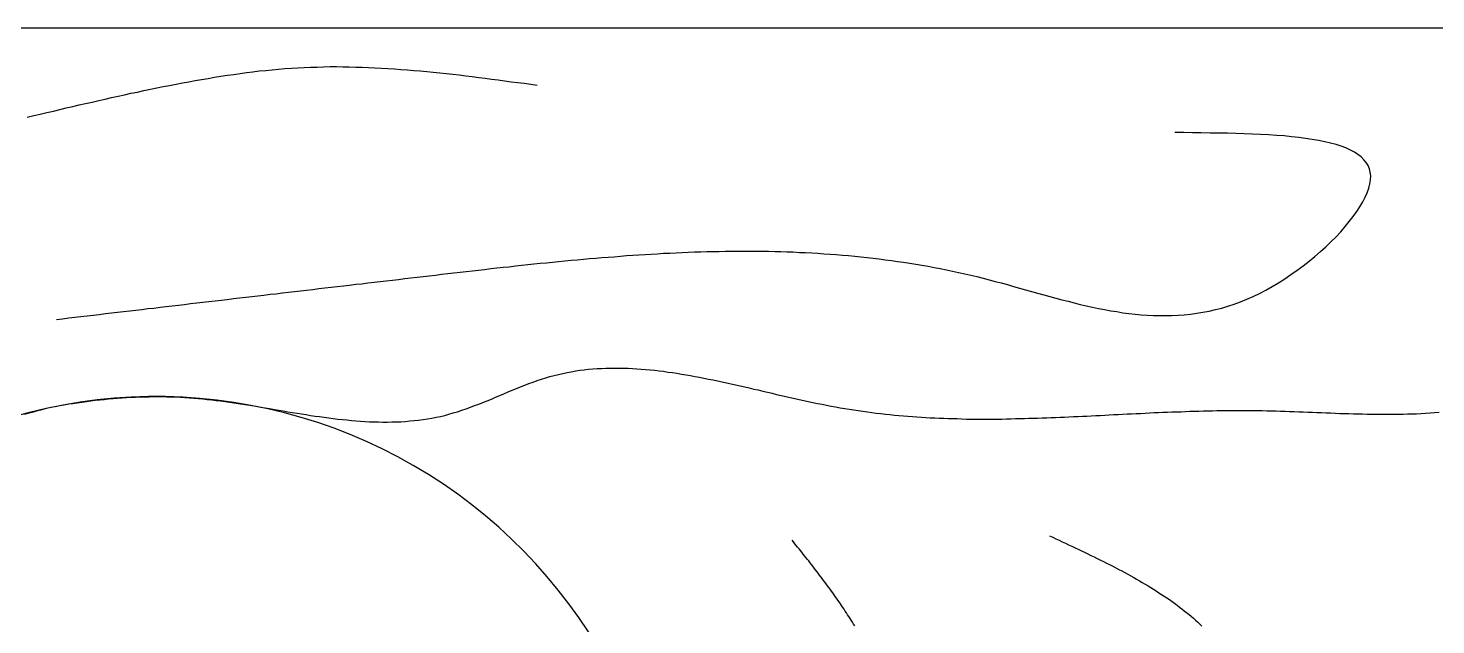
# Model space of a CAD drawing. Extents: x 443 to 1217, y -1921 to -677.
# Drawn here: x 683.23 to 695.22, y -875.35 to -870.27 of the extents above; entities that cross this region are included whole.
import ezdxf

# ---------------------------------------------------------------- set-up
doc = ezdxf.new("R2010")
doc.units = 0
doc.header["$MEASUREMENT"] = 0
for name, color, linetype in [('1', 7, 'CONTINUOUS'), ('3', 8, 'CONTINUOUS'), ('6', 7, 'CONTINUOUS')]:
    doc.layers.add(name, color=color, linetype=linetype)

msp = doc.modelspace()

# ---------------------------------------------------------------- linework, layer by layer
at = {"layer": '1', "color": 7}
for p, q in [((684.983, -870.662), (685.038, -870.654)), ((685.038, -870.654), (685.092, -870.647)), ((685.092, -870.647), (685.147, -870.64)), ((685.147, -870.64), (685.201, -870.633)), ((685.201, -870.633), (685.256, -870.628)), ((685.256, -870.628), (685.31, -870.623)), ((685.31, -870.623), (685.365, -870.617)), ((685.365, -870.617), (685.419, -870.613)), ((685.419, -870.613), (685.474, -870.61)), ((685.474, -870.61), (685.529, -870.606)), ((685.529, -870.606), (685.584, -870.603)), ((685.584, -870.603), (685.638, -870.601)), ((685.638, -870.601), (685.693, -870.599)), ((685.693, -870.599), (685.747, -870.598)), ((685.747, -870.598), (685.803, -870.596)), ((685.803, -870.596), (685.857, -870.596)), ((685.857, -870.596), (685.912, -870.598)), ((685.912, -870.598), (685.967, -870.598)), ((685.967, -870.598), (686.022, -870.599)), ((686.022, -870.599), (686.077, -870.601)), ((686.077, -870.601), (686.132, -870.603)), ((686.132, -870.603), (686.186, -870.605)), ((686.186, -870.605), (686.242, -870.608)), ((686.242, -870.608), (686.296, -870.612)), ((686.296, -870.612), (686.352, -870.615)), ((686.352, -870.615), (686.406, -870.619)), ((686.406, -870.619), (686.462, -870.624)), ((686.462, -870.624), (686.518, -870.628)), ((686.518, -870.628), (686.572, -870.632)), ((686.572, -870.632), (686.628, -870.638)), ((686.628, -870.638), (686.682, -870.643)), ((686.682, -870.643), (686.738, -870.649)), ((686.738, -870.649), (686.793, -870.655)), ((684.327, -870.777), (684.383, -870.766)), ((684.383, -870.766), (684.437, -870.756)), ((684.437, -870.756), (684.492, -870.745)), ((684.492, -870.745), (684.546, -870.734)), ((684.546, -870.734), (684.601, -870.724)), ((684.601, -870.724), (684.655, -870.714)), ((684.655, -870.714), (684.71, -870.704)), ((684.71, -870.704), (684.765, -870.696)), ((684.765, -870.696), (684.82, -870.686)), ((684.82, -870.686), (684.874, -870.677)), ((684.874, -870.677), (684.929, -870.669)), ((684.929, -870.669), (684.983, -870.662)), ((686.793, -870.655), (686.848, -870.661)), ((686.848, -870.661), (686.903, -870.667)), ((686.903, -870.667), (686.959, -870.674)), ((686.959, -870.674), (687.014, -870.68)), ((687.014, -870.68), (687.069, -870.688)), ((687.069, -870.688), (687.125, -870.695)), ((687.125, -870.695), (687.179, -870.702)), ((687.179, -870.702), (687.235, -870.709)), ((687.235, -870.709), (687.29, -870.716)), ((687.29, -870.716), (687.345, -870.724)), ((687.345, -870.724), (687.4, -870.732)), ((687.4, -870.732), (687.456, -870.738)), ((687.456, -870.738), (687.512, -870.746)), ((687.512, -870.746), (687.566, -870.753)), ((683.778, -870.897), (683.833, -870.884)), ((683.833, -870.884), (683.888, -870.872)), ((683.888, -870.872), (683.943, -870.86)), ((683.943, -870.86), (683.998, -870.847)), ((683.998, -870.847), (684.054, -870.835)), ((684.054, -870.835), (684.108, -870.823)), ((684.108, -870.823), (684.164, -870.812)), ((684.164, -870.812), (684.218, -870.8)), ((684.218, -870.8), (684.273, -870.788)), ((684.273, -870.788), (684.327, -870.777)), ((683.225, -871.027), (683.281, -871.013)), ((683.281, -871.013), (683.335, -871)), ((683.335, -871), (683.391, -870.987)), ((683.391, -870.987), (683.447, -870.974)), ((683.447, -870.974), (683.502, -870.96)), ((683.502, -870.96), (683.557, -870.947)), ((683.557, -870.947), (683.612, -870.935)), ((683.612, -870.935), (683.668, -870.922)), ((683.668, -870.922), (683.722, -870.909)), ((683.722, -870.909), (683.778, -870.897)), ((693.073, -871.158), (692.997, -871.158)), ((693.148, -871.159), (693.073, -871.158)), ((693.222, -871.16), (693.148, -871.159)), ((693.297, -871.161), (693.222, -871.16)), ((693.372, -871.162), (693.297, -871.161)), ((693.445, -871.163), (693.372, -871.162)), ((693.518, -871.165), (693.445, -871.163)), ((693.588, -871.167), (693.518, -871.165)), ((693.659, -871.17), (693.588, -871.167)), ((693.728, -871.173), (693.659, -871.17)), ((693.797, -871.176), (693.728, -871.173)), ((693.863, -871.182), (693.797, -871.176)), ((693.927, -871.186), (693.863, -871.182)), ((693.991, -871.193), (693.927, -871.186)), ((694.052, -871.199), (693.991, -871.193)), ((694.11, -871.207), (694.052, -871.199)), ((694.167, -871.215), (694.11, -871.207)), ((694.222, -871.224), (694.167, -871.215)), ((694.274, -871.235), (694.222, -871.224)), ((694.323, -871.247), (694.274, -871.235)), ((694.37, -871.259), (694.323, -871.247)), ((694.413, -871.273), (694.37, -871.259)), ((694.454, -871.288), (694.413, -871.273)), ((694.492, -871.306), (694.454, -871.288)), ((694.526, -871.323), (694.492, -871.306)), ((694.556, -871.343), (694.526, -871.323)), ((694.583, -871.365), (694.556, -871.343)), ((694.607, -871.388), (694.583, -871.365)), ((694.627, -871.412), (694.607, -871.388)), ((694.643, -871.438), (694.627, -871.412)), ((694.654, -871.465), (694.643, -871.438)), ((694.662, -871.494), (694.654, -871.465)), ((694.649, -871.631), (694.658, -871.595)), ((694.658, -871.595), (694.664, -871.56)), ((694.665, -871.526), (694.662, -871.494)), ((694.664, -871.56), (694.665, -871.526)), ((694.598, -871.747), (694.618, -871.708)), ((694.618, -871.708), (694.635, -871.669)), ((694.635, -871.669), (694.649, -871.631)), ((694.516, -871.873), (694.546, -871.83)), ((694.546, -871.83), (694.574, -871.789)), ((694.574, -871.789), (694.598, -871.747)), ((694.41, -872.001), (694.447, -871.958)), ((694.447, -871.958), (694.483, -871.915)), ((694.483, -871.915), (694.516, -871.873)), ((694.283, -872.129), (694.327, -872.087)), ((694.327, -872.087), (694.37, -872.044)), ((694.37, -872.044), (694.41, -872.001)), ((688.223, -872.214), (688.277, -872.209)), ((688.277, -872.209), (688.329, -872.205)), ((688.329, -872.205), (688.381, -872.202)), ((688.381, -872.202), (688.434, -872.198)), ((688.434, -872.198), (688.487, -872.195)), ((688.487, -872.195), (688.539, -872.192)), ((688.539, -872.192), (688.592, -872.189)), ((688.592, -872.189), (688.644, -872.185)), ((688.644, -872.185), (688.697, -872.183)), ((688.697, -872.183), (688.75, -872.181)), ((688.75, -872.181), (688.802, -872.178)), ((688.802, -872.178), (688.854, -872.176)), ((688.854, -872.176), (688.908, -872.174)), ((688.908, -872.174), (688.96, -872.172)), ((688.96, -872.172), (689.012, -872.171)), ((689.012, -872.171), (689.065, -872.17)), ((689.065, -872.17), (689.117, -872.169)), ((689.117, -872.169), (689.17, -872.168)), ((689.17, -872.168), (689.223, -872.167)), ((689.223, -872.167), (689.275, -872.167)), ((689.275, -872.167), (689.327, -872.167)), ((689.327, -872.167), (689.38, -872.167)), ((689.38, -872.167), (689.433, -872.167)), ((689.433, -872.167), (689.485, -872.168)), ((689.485, -872.168), (689.538, -872.168)), ((689.538, -872.168), (689.59, -872.169)), ((689.59, -872.169), (689.642, -872.171)), ((689.642, -872.171), (689.694, -872.172)), ((689.694, -872.172), (689.747, -872.174)), ((689.747, -872.174), (689.8, -872.177)), ((689.8, -872.177), (689.853, -872.179)), ((689.853, -872.179), (689.905, -872.182)), ((689.905, -872.182), (689.957, -872.184)), ((689.957, -872.184), (690.009, -872.189)), ((690.009, -872.189), (690.062, -872.192)), ((690.062, -872.192), (690.114, -872.196)), ((690.114, -872.196), (690.166, -872.201)), ((690.166, -872.201), (690.219, -872.205)), ((690.219, -872.205), (690.271, -872.209)), ((690.271, -872.209), (690.323, -872.215)), ((694.14, -872.253), (694.189, -872.213)), ((694.189, -872.213), (694.237, -872.171)), ((694.237, -872.171), (694.283, -872.129)), ((687.016, -872.334), (687.068, -872.328)), ((687.068, -872.328), (687.12, -872.322)), ((687.12, -872.322), (687.173, -872.316)), ((687.173, -872.316), (687.225, -872.31)), ((687.225, -872.31), (687.277, -872.304)), ((687.277, -872.304), (687.33, -872.299)), ((687.33, -872.299), (687.383, -872.293)), ((687.383, -872.293), (687.435, -872.287)), ((687.435, -872.287), (687.488, -872.281)), ((687.488, -872.281), (687.54, -872.276)), ((687.54, -872.276), (687.592, -872.27)), ((687.592, -872.27), (687.646, -872.265)), ((687.646, -872.265), (687.698, -872.26)), ((687.698, -872.26), (687.75, -872.255)), ((687.75, -872.255), (687.803, -872.25)), ((687.803, -872.25), (687.856, -872.244)), ((687.856, -872.244), (687.908, -872.24)), ((687.908, -872.24), (687.961, -872.236)), ((687.961, -872.236), (688.013, -872.23)), ((688.013, -872.23), (688.066, -872.226)), ((688.066, -872.226), (688.119, -872.221)), ((688.119, -872.221), (688.171, -872.217)), ((688.171, -872.217), (688.223, -872.214)), ((690.323, -872.215), (690.376, -872.22)), ((690.376, -872.22), (690.428, -872.227)), ((690.428, -872.227), (690.479, -872.232)), ((690.479, -872.232), (690.531, -872.24)), ((690.531, -872.24), (690.584, -872.246)), ((690.584, -872.246), (690.636, -872.254)), ((690.636, -872.254), (690.688, -872.262)), ((690.688, -872.262), (690.741, -872.269)), ((690.741, -872.269), (690.793, -872.278)), ((690.793, -872.278), (690.844, -872.287)), ((690.844, -872.287), (690.897, -872.295)), ((690.897, -872.295), (690.949, -872.305)), ((690.949, -872.305), (691, -872.315)), ((691, -872.315), (691.052, -872.326)), ((691.052, -872.326), (691.105, -872.337)), ((693.986, -872.367), (694.039, -872.33)), ((694.039, -872.33), (694.09, -872.292)), ((694.09, -872.292), (694.14, -872.253)), ((685.969, -872.456), (686.022, -872.449)), ((686.022, -872.449), (686.074, -872.444)), ((686.074, -872.444), (686.125, -872.437)), ((686.125, -872.437), (686.178, -872.431)), ((686.178, -872.431), (686.23, -872.425)), ((686.23, -872.425), (686.282, -872.419)), ((686.282, -872.419), (686.335, -872.413)), ((686.335, -872.413), (686.387, -872.407)), ((686.387, -872.407), (686.439, -872.4)), ((686.439, -872.4), (686.491, -872.395)), ((686.491, -872.395), (686.544, -872.388)), ((686.544, -872.388), (686.596, -872.383)), ((686.596, -872.383), (686.648, -872.376)), ((686.648, -872.376), (686.701, -872.37)), ((686.701, -872.37), (686.753, -872.364)), ((686.753, -872.364), (686.805, -872.358)), ((686.805, -872.358), (686.858, -872.352)), ((686.858, -872.352), (686.91, -872.346)), ((686.91, -872.346), (686.962, -872.34)), ((686.962, -872.34), (687.016, -872.334)), ((691.105, -872.337), (691.156, -872.348)), ((691.156, -872.348), (691.208, -872.36)), ((691.208, -872.36), (691.261, -872.372)), ((691.261, -872.372), (691.312, -872.384)), ((691.312, -872.384), (691.364, -872.397)), ((691.364, -872.397), (691.415, -872.41)), ((691.415, -872.41), (691.468, -872.424)), ((691.468, -872.424), (691.519, -872.437)), ((691.519, -872.437), (691.571, -872.451)), ((691.571, -872.451), (691.622, -872.467)), ((693.826, -872.469), (693.879, -872.436)), ((693.879, -872.436), (693.933, -872.402)), ((693.933, -872.402), (693.986, -872.367)), ((684.928, -872.578), (684.98, -872.571)), ((684.98, -872.571), (685.032, -872.565)), ((685.032, -872.565), (685.085, -872.559)), ((685.085, -872.559), (685.136, -872.553)), ((685.136, -872.553), (685.188, -872.547)), ((685.188, -872.547), (685.24, -872.541)), ((685.24, -872.541), (685.292, -872.534)), ((685.292, -872.534), (685.344, -872.529)), ((685.344, -872.529), (685.396, -872.522)), ((685.396, -872.522), (685.449, -872.517)), ((685.449, -872.517), (685.5, -872.51)), ((685.5, -872.51), (685.552, -872.504)), ((685.552, -872.504), (685.604, -872.498)), ((685.604, -872.498), (685.657, -872.492)), ((685.657, -872.492), (685.709, -872.486)), ((685.709, -872.486), (685.76, -872.48)), ((685.76, -872.48), (685.813, -872.473)), ((685.813, -872.473), (685.865, -872.468)), ((685.865, -872.468), (685.917, -872.461)), ((685.917, -872.461), (685.969, -872.456)), ((691.622, -872.467), (691.674, -872.481)), ((691.674, -872.481), (691.726, -872.495)), ((691.726, -872.495), (691.777, -872.51)), ((691.777, -872.51), (691.829, -872.524)), ((691.829, -872.524), (691.881, -872.538)), ((691.881, -872.538), (691.933, -872.553)), ((691.933, -872.553), (691.984, -872.567)), ((691.984, -872.567), (692.035, -872.581)), ((693.61, -872.577), (693.664, -872.553)), ((693.664, -872.553), (693.718, -872.527)), ((693.718, -872.527), (693.772, -872.498)), ((693.772, -872.498), (693.826, -872.469)), ((683.941, -872.693), (683.994, -872.687)), ((683.994, -872.687), (684.045, -872.681)), ((684.045, -872.681), (684.097, -872.675)), ((684.097, -872.675), (684.149, -872.668)), ((684.149, -872.668), (684.201, -872.663)), ((684.201, -872.663), (684.253, -872.656)), ((684.253, -872.656), (684.304, -872.651)), ((684.304, -872.651), (684.357, -872.644)), ((684.357, -872.644), (684.409, -872.638)), ((684.409, -872.638), (684.46, -872.632)), ((684.46, -872.632), (684.512, -872.626)), ((684.512, -872.626), (684.565, -872.62)), ((684.565, -872.62), (684.616, -872.614)), ((684.616, -872.614), (684.668, -872.608)), ((684.668, -872.608), (684.721, -872.602)), ((684.721, -872.602), (684.772, -872.595)), ((684.772, -872.595), (684.824, -872.59)), ((684.824, -872.59), (684.876, -872.583)), ((684.876, -872.583), (684.928, -872.578)), ((692.035, -872.581), (692.088, -872.594)), ((692.088, -872.594), (692.139, -872.607)), ((692.139, -872.607), (692.191, -872.62)), ((692.191, -872.62), (692.242, -872.632)), ((692.242, -872.632), (692.295, -872.643)), ((692.295, -872.643), (692.347, -872.654)), ((692.347, -872.654), (692.398, -872.665)), ((692.398, -872.665), (692.451, -872.674)), ((692.451, -872.674), (692.503, -872.682)), ((692.503, -872.682), (692.554, -872.691)), ((692.554, -872.691), (692.606, -872.698)), ((693.184, -872.695), (693.236, -872.687)), ((693.236, -872.687), (693.29, -872.677)), ((693.29, -872.677), (693.343, -872.665)), ((693.343, -872.665), (693.397, -872.651)), ((693.397, -872.651), (693.449, -872.635)), ((693.449, -872.635), (693.503, -872.617)), ((693.503, -872.617), (693.557, -872.597)), ((693.557, -872.597), (693.61, -872.577)), ((683.475, -872.748), (683.526, -872.742)), ((683.526, -872.742), (683.578, -872.736)), ((683.578, -872.736), (683.63, -872.729)), ((683.63, -872.729), (683.682, -872.724)), ((683.682, -872.724), (683.734, -872.717)), ((683.734, -872.717), (683.785, -872.712)), ((683.785, -872.712), (683.838, -872.705)), ((683.838, -872.705), (683.89, -872.699)), ((683.89, -872.699), (683.941, -872.693)), ((692.606, -872.698), (692.659, -872.703)), ((692.659, -872.703), (692.711, -872.709)), ((692.711, -872.709), (692.763, -872.712)), ((692.763, -872.712), (692.816, -872.715)), ((692.816, -872.715), (692.868, -872.716)), ((692.868, -872.716), (692.92, -872.716)), ((692.92, -872.716), (692.973, -872.715)), ((692.973, -872.715), (693.025, -872.713)), ((693.025, -872.713), (693.078, -872.709)), ((693.078, -872.709), (693.131, -872.703)), ((693.131, -872.703), (693.184, -872.695)), ((688.005, -873.173), (688.042, -873.17)), ((688.042, -873.17), (688.079, -873.167)), ((688.079, -873.167), (688.116, -873.165)), ((688.116, -873.165), (688.153, -873.163)), ((688.153, -873.163), (688.191, -873.163)), ((688.191, -873.163), (688.228, -873.162)), ((688.228, -873.162), (688.266, -873.162)), ((688.266, -873.162), (688.303, -873.163)), ((688.303, -873.163), (688.341, -873.164)), ((688.341, -873.164), (688.378, -873.166)), ((688.378, -873.166), (688.416, -873.168)), ((688.416, -873.168), (688.453, -873.171)), ((688.453, -873.171), (688.491, -873.174)), ((687.497, -873.294), (687.533, -873.281)), ((687.533, -873.281), (687.568, -873.269)), ((687.568, -873.269), (687.604, -873.257)), ((687.604, -873.257), (687.64, -873.245)), ((687.64, -873.245), (687.676, -873.235)), ((687.676, -873.235), (687.713, -873.225)), ((687.713, -873.225), (687.749, -873.216)), ((687.749, -873.216), (687.785, -873.208)), ((687.785, -873.208), (687.822, -873.2)), ((687.822, -873.2), (687.858, -873.193)), ((687.858, -873.193), (687.895, -873.187)), ((687.895, -873.187), (687.931, -873.181)), ((687.931, -873.181), (687.968, -873.177)), ((687.968, -873.177), (688.005, -873.173)), ((688.491, -873.174), (688.529, -873.177)), ((688.529, -873.177), (688.568, -873.181)), ((688.568, -873.181), (688.605, -873.186)), ((688.605, -873.186), (688.643, -873.19)), ((688.643, -873.19), (688.681, -873.196)), ((688.681, -873.196), (688.719, -873.201)), ((688.719, -873.201), (688.757, -873.207)), ((688.757, -873.207), (688.795, -873.213)), ((688.795, -873.213), (688.835, -873.22)), ((688.835, -873.22), (688.873, -873.226)), ((688.873, -873.226), (688.911, -873.233)), ((688.911, -873.233), (688.949, -873.24)), ((688.949, -873.24), (688.987, -873.248)), ((688.987, -873.248), (689.026, -873.256)), ((689.026, -873.256), (689.065, -873.263)), ((689.065, -873.263), (689.103, -873.271)), ((689.103, -873.271), (689.142, -873.28)), ((689.142, -873.28), (689.18, -873.288)), ((689.18, -873.288), (689.219, -873.297)), ((684.07, -873.413), (684.108, -873.41)), ((684.108, -873.41), (684.146, -873.409)), ((684.146, -873.409), (684.185, -873.407)), ((684.185, -873.407), (684.224, -873.406)), ((684.224, -873.406), (684.262, -873.406)), ((684.262, -873.406), (684.3, -873.405)), ((684.3, -873.405), (684.338, -873.405)), ((684.338, -873.405), (684.376, -873.405)), ((684.376, -873.405), (684.414, -873.406)), ((684.414, -873.406), (684.452, -873.407)), ((684.452, -873.407), (684.492, -873.408)), ((684.492, -873.408), (684.53, -873.41)), ((684.53, -873.41), (684.568, -873.413)), ((687.177, -873.426), (687.213, -873.41)), ((687.213, -873.41), (687.248, -873.395)), ((687.248, -873.395), (687.284, -873.381)), ((687.284, -873.381), (687.32, -873.366)), ((687.32, -873.366), (687.355, -873.35)), ((687.355, -873.35), (687.391, -873.336)), ((687.391, -873.336), (687.425, -873.322)), ((687.425, -873.322), (687.461, -873.308)), ((687.461, -873.308), (687.497, -873.294)), ((689.219, -873.297), (689.257, -873.305)), ((689.257, -873.305), (689.296, -873.314)), ((689.296, -873.314), (689.335, -873.323)), ((689.335, -873.323), (689.373, -873.332)), ((689.373, -873.332), (689.412, -873.341)), ((689.412, -873.341), (689.45, -873.349)), ((689.45, -873.349), (689.49, -873.359)), ((689.49, -873.359), (689.528, -873.368)), ((689.528, -873.368), (689.567, -873.377)), ((689.567, -873.377), (689.606, -873.386)), ((689.606, -873.386), (689.644, -873.395)), ((689.644, -873.395), (689.684, -873.404)), ((689.684, -873.404), (689.722, -873.413)), ((683.278, -873.534), (683.315, -873.524)), ((683.315, -873.524), (683.352, -873.514)), ((683.352, -873.514), (683.389, -873.505)), ((683.389, -873.505), (683.426, -873.496)), ((683.426, -873.496), (683.463, -873.489)), ((683.463, -873.489), (683.501, -873.482)), ((683.501, -873.482), (683.538, -873.475)), ((683.538, -873.475), (683.576, -873.468)), ((683.576, -873.468), (683.614, -873.463)), ((683.614, -873.463), (683.651, -873.457)), ((683.651, -873.457), (683.69, -873.452)), ((683.69, -873.452), (683.728, -873.446)), ((683.728, -873.446), (683.766, -873.442)), ((683.766, -873.442), (683.804, -873.437)), ((683.804, -873.437), (683.842, -873.432)), ((683.842, -873.432), (683.879, -873.429)), ((683.879, -873.429), (683.917, -873.425)), ((683.917, -873.425), (683.955, -873.421)), ((683.955, -873.421), (683.994, -873.418)), ((683.994, -873.418), (684.032, -873.416)), ((684.032, -873.416), (684.07, -873.413)), ((684.568, -873.413), (684.606, -873.415)), ((684.606, -873.415), (684.643, -873.418)), ((684.643, -873.418), (684.681, -873.421)), ((684.681, -873.421), (684.719, -873.425)), ((684.719, -873.425), (684.758, -873.429)), ((684.758, -873.429), (684.796, -873.432)), ((684.796, -873.432), (684.833, -873.438)), ((684.833, -873.438), (684.871, -873.442)), ((684.871, -873.442), (684.909, -873.447)), ((684.909, -873.447), (684.946, -873.453)), ((684.946, -873.453), (684.984, -873.458)), ((684.984, -873.458), (685.022, -873.464)), ((685.022, -873.464), (685.061, -873.469)), ((685.061, -873.469), (685.099, -873.476)), ((685.099, -873.476), (685.137, -873.482)), ((685.137, -873.482), (685.175, -873.488)), ((685.175, -873.488), (685.213, -873.494)), ((685.213, -873.494), (685.251, -873.501)), ((685.251, -873.501), (685.289, -873.507)), ((685.289, -873.507), (685.329, -873.514)), ((685.329, -873.514), (685.367, -873.52)), ((685.367, -873.52), (685.405, -873.527)), ((685.405, -873.527), (685.444, -873.534)), ((686.889, -873.534), (686.926, -873.522)), ((686.926, -873.522), (686.962, -873.51)), ((686.962, -873.51), (686.998, -873.496)), ((686.998, -873.496), (687.034, -873.482)), ((687.034, -873.482), (687.07, -873.469)), ((687.07, -873.469), (687.105, -873.455)), ((687.105, -873.455), (687.141, -873.44)), ((687.141, -873.44), (687.177, -873.426)), ((689.722, -873.413), (689.761, -873.421)), ((689.761, -873.421), (689.799, -873.43)), ((689.799, -873.43), (689.838, -873.439)), ((689.838, -873.439), (689.876, -873.447)), ((689.876, -873.447), (689.916, -873.455)), ((689.916, -873.455), (689.954, -873.463)), ((689.954, -873.463), (689.993, -873.471)), ((689.993, -873.471), (690.031, -873.479)), ((690.031, -873.479), (690.07, -873.486)), ((690.07, -873.486), (690.109, -873.493)), ((690.109, -873.493), (690.148, -873.5)), ((690.148, -873.5), (690.186, -873.507)), ((690.186, -873.507), (690.225, -873.513)), ((690.225, -873.513), (690.263, -873.519)), ((690.263, -873.519), (690.302, -873.525)), ((690.302, -873.525), (690.341, -873.53)), ((690.341, -873.53), (690.379, -873.536)), ((693.05, -873.534), (693.088, -873.531)), ((693.088, -873.531), (693.126, -873.53)), ((693.126, -873.53), (693.164, -873.529)), ((693.164, -873.529), (693.203, -873.528)), ((693.203, -873.528), (693.241, -873.527)), ((693.241, -873.527), (693.28, -873.526)), ((693.28, -873.526), (693.318, -873.526)), ((693.318, -873.526), (693.356, -873.525)), ((693.356, -873.525), (693.396, -873.524)), ((693.396, -873.524), (693.434, -873.524)), ((693.434, -873.524), (693.472, -873.524)), ((693.472, -873.524), (693.511, -873.523)), ((693.511, -873.523), (693.549, -873.523)), ((693.549, -873.523), (693.587, -873.523)), ((693.587, -873.523), (693.627, -873.524)), ((693.627, -873.524), (693.665, -873.524)), ((693.665, -873.524), (693.704, -873.524)), ((693.704, -873.524), (693.742, -873.525)), ((693.742, -873.525), (693.781, -873.526)), ((693.781, -873.526), (693.819, -873.526)), ((693.819, -873.526), (693.859, -873.527)), ((693.859, -873.527), (693.897, -873.528)), ((693.897, -873.528), (693.936, -873.53)), ((693.936, -873.53), (693.975, -873.531)), ((693.975, -873.531), (694.013, -873.532)), ((683.205, -873.555), (683.241, -873.544)), ((683.241, -873.544), (683.278, -873.534)), ((685.444, -873.534), (685.482, -873.54)), ((685.482, -873.54), (685.522, -873.547)), ((685.522, -873.547), (685.56, -873.552)), ((685.56, -873.552), (685.599, -873.559)), ((685.599, -873.559), (685.637, -873.565)), ((685.637, -873.565), (685.676, -873.571)), ((685.676, -873.571), (685.714, -873.576)), ((685.714, -873.576), (685.754, -873.581)), ((685.754, -873.581), (685.792, -873.587)), ((685.792, -873.587), (685.831, -873.591)), ((685.831, -873.591), (685.869, -873.596)), ((685.869, -873.596), (685.908, -873.6)), ((685.908, -873.6), (685.947, -873.604)), ((685.947, -873.604), (685.986, -873.608)), ((685.986, -873.608), (686.024, -873.611)), ((686.024, -873.611), (686.062, -873.614)), ((686.062, -873.614), (686.101, -873.616)), ((686.101, -873.616), (686.139, -873.619)), ((686.139, -873.619), (686.178, -873.62)), ((686.178, -873.62), (686.216, -873.621)), ((686.216, -873.621), (686.254, -873.622)), ((686.254, -873.622), (686.292, -873.622)), ((686.292, -873.622), (686.33, -873.621)), ((686.33, -873.621), (686.368, -873.62)), ((686.368, -873.62), (686.406, -873.619)), ((686.406, -873.619), (686.445, -873.616)), ((686.445, -873.616), (686.483, -873.613)), ((686.483, -873.613), (686.52, -873.61)), ((686.52, -873.61), (686.557, -873.605)), ((686.557, -873.605), (686.595, -873.601)), ((686.595, -873.601), (686.632, -873.595)), ((686.632, -873.595), (686.669, -873.589)), ((686.669, -873.589), (686.706, -873.581)), ((686.706, -873.581), (686.743, -873.574)), ((686.743, -873.574), (686.78, -873.565)), ((686.78, -873.565), (686.816, -873.555)), ((686.816, -873.555), (686.853, -873.544)), ((686.853, -873.544), (686.889, -873.534)), ((690.379, -873.536), (690.417, -873.541)), ((690.417, -873.541), (690.455, -873.545)), ((690.455, -873.545), (690.494, -873.55)), ((690.494, -873.55), (690.533, -873.554)), ((690.533, -873.554), (690.571, -873.559)), ((690.571, -873.559), (690.609, -873.563)), ((690.609, -873.563), (690.648, -873.566)), ((690.648, -873.566), (690.686, -873.569)), ((690.686, -873.569), (690.724, -873.573)), ((690.724, -873.573), (690.763, -873.576)), ((690.763, -873.576), (690.801, -873.578)), ((690.801, -873.578), (690.839, -873.58)), ((690.839, -873.58), (690.877, -873.583)), ((690.877, -873.583), (690.915, -873.585)), ((690.915, -873.585), (690.953, -873.587)), ((690.953, -873.587), (690.991, -873.589)), ((690.991, -873.589), (691.03, -873.59)), ((691.03, -873.59), (691.068, -873.591)), ((691.068, -873.591), (691.106, -873.592)), ((691.106, -873.592), (691.144, -873.593)), ((691.144, -873.593), (691.182, -873.595)), ((691.182, -873.595), (691.22, -873.596)), ((691.22, -873.596), (691.258, -873.596)), ((691.258, -873.596), (691.297, -873.596)), ((691.297, -873.596), (691.335, -873.597)), ((691.335, -873.597), (691.373, -873.597)), ((691.373, -873.597), (691.411, -873.597)), ((691.411, -873.597), (691.449, -873.597)), ((691.449, -873.597), (691.487, -873.596)), ((691.487, -873.596), (691.525, -873.596)), ((691.525, -873.596), (691.564, -873.595)), ((691.564, -873.595), (691.602, -873.595)), ((691.602, -873.595), (691.64, -873.593)), ((691.64, -873.593), (691.678, -873.592)), ((691.678, -873.592), (691.716, -873.591)), ((691.716, -873.591), (691.753, -873.59)), ((691.753, -873.59), (691.791, -873.589)), ((691.791, -873.589), (691.829, -873.588)), ((691.829, -873.588), (691.868, -873.587)), ((691.868, -873.587), (691.906, -873.586)), ((691.906, -873.586), (691.944, -873.584)), ((691.944, -873.584), (691.982, -873.583)), ((691.982, -873.583), (692.02, -873.581)), ((692.02, -873.581), (692.058, -873.579)), ((692.058, -873.579), (692.096, -873.578)), ((692.096, -873.578), (692.135, -873.576)), ((692.135, -873.576), (692.172, -873.574)), ((692.172, -873.574), (692.21, -873.573)), ((692.21, -873.573), (692.248, -873.571)), ((692.248, -873.571), (692.286, -873.568)), ((692.286, -873.568), (692.324, -873.567)), ((692.324, -873.567), (692.362, -873.565)), ((692.362, -873.565), (692.401, -873.563)), ((692.401, -873.563), (692.439, -873.561)), ((692.439, -873.561), (692.477, -873.559)), ((692.477, -873.559), (692.515, -873.557)), ((692.515, -873.557), (692.553, -873.555)), ((692.553, -873.555), (692.591, -873.553)), ((692.591, -873.553), (692.629, -873.551)), ((692.629, -873.551), (692.668, -873.55)), ((692.668, -873.55), (692.706, -873.548)), ((692.706, -873.548), (692.744, -873.545)), ((692.744, -873.545), (692.782, -873.544)), ((692.782, -873.544), (692.82, -873.542)), ((692.82, -873.542), (692.858, -873.541)), ((692.858, -873.541), (692.896, -873.539)), ((692.896, -873.539), (692.935, -873.538)), ((692.935, -873.538), (692.973, -873.536)), ((692.973, -873.536), (693.011, -873.535)), ((693.011, -873.535), (693.05, -873.534)), ((694.013, -873.532), (694.053, -873.534)), ((694.053, -873.534), (694.091, -873.536)), ((694.091, -873.536), (694.13, -873.537)), ((694.13, -873.537), (694.169, -873.539)), ((694.169, -873.539), (694.207, -873.54)), ((694.207, -873.54), (694.247, -873.541)), ((694.247, -873.541), (694.286, -873.543)), ((694.286, -873.543), (694.324, -873.544)), ((694.324, -873.544), (694.363, -873.547)), ((694.363, -873.547), (694.401, -873.548)), ((694.401, -873.548), (694.441, -873.549)), ((694.441, -873.549), (694.479, -873.55)), ((694.479, -873.55), (694.518, -873.551)), ((694.518, -873.551), (694.557, -873.552)), ((694.557, -873.552), (694.595, -873.553)), ((694.595, -873.553), (694.634, -873.554)), ((694.634, -873.554), (694.673, -873.555)), ((694.673, -873.555), (694.711, -873.555)), ((694.711, -873.555), (694.75, -873.555)), ((694.75, -873.555), (694.788, -873.555)), ((694.788, -873.555), (694.826, -873.555)), ((694.826, -873.555), (694.866, -873.555)), ((694.866, -873.555), (694.904, -873.555)), ((694.904, -873.555), (694.942, -873.554)), ((694.942, -873.554), (694.98, -873.553)), ((694.98, -873.553), (695.018, -873.552)), ((695.018, -873.552), (695.056, -873.551)), ((695.056, -873.551), (695.095, -873.549)), ((695.095, -873.549), (695.133, -873.547)), ((695.133, -873.547), (695.171, -873.544)), ((695.171, -873.544), (695.209, -873.541)), ((695.209, -873.541), (695.247, -873.539)), ((691.93, -874.59), (691.957, -874.602)), ((691.957, -874.602), (691.984, -874.615)), ((689.75, -874.643), (689.738, -874.628)), ((689.762, -874.658), (689.75, -874.643)), ((689.774, -874.672), (689.762, -874.658)), ((689.785, -874.688), (689.774, -874.672)), ((689.797, -874.702), (689.785, -874.688)), ((689.809, -874.717), (689.797, -874.702)), ((689.821, -874.731), (689.809, -874.717)), ((691.984, -874.615), (692.011, -874.628)), ((692.011, -874.628), (692.039, -874.641)), ((692.039, -874.641), (692.066, -874.653)), ((692.066, -874.653), (692.093, -874.666)), ((692.093, -874.666), (692.12, -874.679)), ((692.12, -874.679), (692.148, -874.692)), ((692.148, -874.692), (692.175, -874.705)), ((692.175, -874.705), (692.202, -874.718)), ((692.202, -874.718), (692.229, -874.731)), ((689.833, -874.746), (689.821, -874.731)), ((689.845, -874.762), (689.833, -874.746)), ((689.856, -874.776), (689.845, -874.762)), ((689.868, -874.791), (689.856, -874.776)), ((689.88, -874.805), (689.868, -874.791)), ((689.892, -874.821), (689.88, -874.805)), ((689.903, -874.836), (689.892, -874.821)), ((689.915, -874.85), (689.903, -874.836)), ((689.927, -874.865), (689.915, -874.85)), ((692.229, -874.731), (692.256, -874.744)), ((692.256, -874.744), (692.283, -874.757)), ((692.283, -874.757), (692.31, -874.77)), ((692.31, -874.77), (692.336, -874.784)), ((692.336, -874.784), (692.363, -874.797)), ((692.363, -874.797), (692.39, -874.81)), ((692.39, -874.81), (692.416, -874.823)), ((692.416, -874.823), (692.442, -874.836)), ((692.442, -874.836), (692.468, -874.85)), ((692.468, -874.85), (692.494, -874.863)), ((689.938, -874.881), (689.927, -874.865)), ((689.949, -874.895), (689.938, -874.881)), ((689.96, -874.91), (689.949, -874.895)), ((689.972, -874.925), (689.96, -874.91)), ((689.983, -874.94), (689.972, -874.925)), ((689.995, -874.955), (689.983, -874.94)), ((690.006, -874.97), (689.995, -874.955)), ((690.018, -874.985), (690.006, -874.97)), ((692.494, -874.863), (692.519, -874.876)), ((692.519, -874.876), (692.545, -874.89)), ((692.545, -874.89), (692.571, -874.903)), ((692.571, -874.903), (692.597, -874.918)), ((692.597, -874.918), (692.622, -874.932)), ((692.622, -874.932), (692.647, -874.945)), ((692.647, -874.945), (692.671, -874.959)), ((692.671, -874.959), (692.696, -874.973)), ((690.029, -875), (690.018, -874.985)), ((690.04, -875.016), (690.029, -875)), ((690.052, -875.031), (690.04, -875.016)), ((690.063, -875.046), (690.052, -875.031)), ((690.074, -875.061), (690.063, -875.046)), ((690.085, -875.077), (690.074, -875.061)), ((690.096, -875.092), (690.085, -875.077)), ((692.696, -874.973), (692.72, -874.987)), ((692.72, -874.987), (692.745, -875.002)), ((692.745, -875.002), (692.769, -875.016)), ((692.769, -875.016), (692.792, -875.03)), ((692.792, -875.03), (692.816, -875.045)), ((692.816, -875.045), (692.839, -875.059)), ((692.839, -875.059), (692.862, -875.075)), ((692.862, -875.075), (692.884, -875.089)), ((692.884, -875.089), (692.907, -875.104)), ((690.106, -875.107), (690.096, -875.092)), ((690.117, -875.122), (690.106, -875.107)), ((690.128, -875.138), (690.117, -875.122)), ((690.139, -875.153), (690.128, -875.138)), ((690.149, -875.169), (690.139, -875.153)), ((690.16, -875.185), (690.149, -875.169)), ((690.171, -875.2), (690.16, -875.185)), ((690.181, -875.215), (690.171, -875.2)), ((692.907, -875.104), (692.929, -875.119)), ((692.929, -875.119), (692.952, -875.134)), ((692.952, -875.134), (692.974, -875.15)), ((692.974, -875.15), (692.994, -875.165)), ((692.994, -875.165), (693.016, -875.18)), ((693.016, -875.18), (693.037, -875.197)), ((693.037, -875.197), (693.058, -875.212)), ((690.191, -875.231), (690.181, -875.215)), ((690.201, -875.247), (690.191, -875.231)), ((690.211, -875.263), (690.201, -875.247)), ((690.222, -875.278), (690.211, -875.263)), ((690.232, -875.295), (690.222, -875.278)), ((690.242, -875.31), (690.232, -875.295)), ((690.251, -875.326), (690.242, -875.31)), ((690.261, -875.343), (690.251, -875.326)), ((693.058, -875.212), (693.077, -875.228)), ((693.077, -875.228), (693.098, -875.243)), ((693.098, -875.243), (693.118, -875.26)), ((693.118, -875.26), (693.136, -875.276)), ((693.136, -875.276), (693.156, -875.292)), ((693.156, -875.292), (693.174, -875.31)), ((693.174, -875.31), (693.192, -875.326)), ((693.192, -875.326), (693.21, -875.344)), ((690.271, -875.358), (690.261, -875.343)), ((693.21, -875.344), (693.228, -875.36))]:
    msp.add_line(p, q, dxfattribs=at)
at = {"layer": '3', "color": 3, "linetype": 'Continuous'}
msp.add_arc((684.322, -877.788), 4.383, 356.251, 181.6303, dxfattribs=at)
at = {"layer": '6', "color": 3, "linetype": 'Continuous'}
msp.add_line((720.034, -870.268), (648.612, -870.268), dxfattribs=at)

doc.saveas('drawing.dxf')
